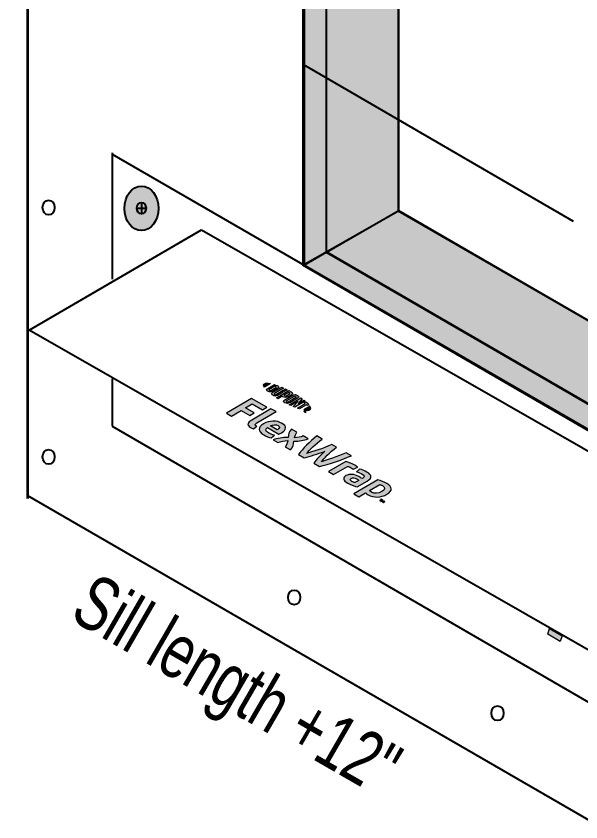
# Model space of a CAD drawing. Header units: inches. Extents: x -17.6 to 82.3, y -15.1 to 23.2.
# Drawn here: x -0.946 to 0.736, y -1.891 to 0.512 of the extents above; entities that cross this region are included whole.
import ezdxf

# ---------------------------------------------------------------- set-up
doc = ezdxf.new("R2010")
doc.units = ezdxf.units.IN
doc.header["$MEASUREMENT"] = 0
for name, color, linetype, lineweight in [('G-ANNO-TTLB', 7, 'Continuous', 0), ('TYVEK', 7, 'Continuous', 0), ('X-REF - TRACED', 7, 'Continuous', 0)]:
    doc.layers.add(name, color=color, linetype=linetype, lineweight=lineweight)

# ---------------------------------------------------------------- blocks, each defined once
blk = doc.blocks.new('Block_44')
at = {"layer": 'TYVEK', "true_color": 0x000000, "transparency": 33554687}
h = blk.add_hatch(color=18, dxfattribs=at)
h.dxf.hatch_style = 2
edge = h.paths.add_edge_path()
edge.add_spline(control_points=[(-0.32, -0.6719), (-0.32, -0.6719), (-0.2451, -0.6284), (-0.2451, -0.6284), (-0.2451, -0.6284), (-0.199, -0.6548), (-0.199, -0.6548), (-0.199, -0.6548), (-0.2121, -0.6624), (-0.2121, -0.6624), (-0.2121, -0.6624), (-0.2427, -0.6448), (-0.2427, -0.6448), (-0.2427, -0.6448), (-0.263, -0.6567), (-0.263, -0.6567), (-0.263, -0.6567), (-0.2373, -0.6714), (-0.2373, -0.6714), (-0.2373, -0.6714), (-0.2504, -0.679), (-0.2504, -0.679), (-0.2504, -0.679), (-0.2761, -0.6642), (-0.2761, -0.6642), (-0.2761, -0.6642), (-0.3046, -0.6808), (-0.3046, -0.6808), (-0.3046, -0.6808), (-0.32, -0.6719), (-0.32, -0.6719)], knot_values=[0, 0, 0, 0, 1, 1, 1, 2, 2, 2, 3, 3, 3, 4, 4, 4, 5, 5, 5, 6, 6, 6, 7, 7, 7, 8, 8, 8, 9, 9, 9, 10, 10, 10, 10], degree=3, periodic=0)
h = blk.add_hatch(color=18, dxfattribs=at)
h.dxf.hatch_style = 2
edge = h.paths.add_edge_path()
edge.add_spline(control_points=[(-0.2291, -0.7012), (-0.2349, -0.7046), (-0.2365, -0.7072), (-0.2322, -0.7097), (-0.2311, -0.7103), (-0.2299, -0.7109), (-0.2287, -0.7113), (-0.2287, -0.7113), (-0.2393, -0.7187), (-0.2393, -0.7187), (-0.2418, -0.7178), (-0.2456, -0.7161), (-0.2478, -0.7149), (-0.2602, -0.7078), (-0.2571, -0.7002), (-0.2443, -0.6928), (-0.2443, -0.6928), (-0.1871, -0.6596), (-0.1871, -0.6596), (-0.1871, -0.6596), (-0.1713, -0.6676), (-0.1713, -0.6676), (-0.1713, -0.6676), (-0.2291, -0.7012), (-0.2291, -0.7012)], knot_values=[0, 0, 0, 0, 1, 1, 1, 2, 2, 2, 3, 3, 3, 4, 4, 4, 5, 5, 5, 6, 6, 6, 7, 7, 7, 8, 8, 8, 8], degree=3, periodic=0)
h = blk.add_hatch(color=18, dxfattribs=at)
h.dxf.hatch_style = 2
edge = h.paths.add_edge_path()
edge.add_spline(control_points=[(-0.1888, -0.7097), (-0.1888, -0.7097), (-0.1682, -0.7215), (-0.1682, -0.7215), (-0.1682, -0.7215), (-0.1669, -0.7207), (-0.1669, -0.7207), (-0.161, -0.7172), (-0.1598, -0.7128), (-0.1657, -0.7094), (-0.172, -0.7058), (-0.1805, -0.706), (-0.1888, -0.7097)], knot_values=[0, 0, 0, 0, 1, 1, 1, 2, 2, 2, 3, 3, 3, 4, 4, 4, 4], degree=3, periodic=0)
edge = h.paths.add_edge_path()
edge.add_spline(control_points=[(-0.1862, -0.746), (-0.1931, -0.7445), (-0.2016, -0.7414), (-0.2088, -0.7373), (-0.2262, -0.7273), (-0.2271, -0.7141), (-0.2093, -0.7038), (-0.1923, -0.6939), (-0.1698, -0.6935), (-0.154, -0.7026), (-0.1398, -0.7107), (-0.1405, -0.7218), (-0.1548, -0.7301), (-0.158, -0.732), (-0.161, -0.7335), (-0.1634, -0.7346), (-0.1634, -0.7346), (-0.1975, -0.715), (-0.1975, -0.715), (-0.2047, -0.7208), (-0.2035, -0.726), (-0.1948, -0.7309), (-0.1895, -0.734), (-0.1833, -0.7362), (-0.1767, -0.7377), (-0.1767, -0.7377), (-0.1862, -0.746), (-0.1862, -0.746)], knot_values=[0, 0, 0, 0, 1, 1, 1, 2, 2, 2, 3, 3, 3, 4, 4, 4, 5, 5, 5, 6, 6, 6, 7, 7, 7, 8, 8, 8, 9, 9, 9, 9], degree=3, periodic=0)
h = blk.add_hatch(color=18, dxfattribs=at)
h.dxf.hatch_style = 2
edge = h.paths.add_edge_path()
edge.add_spline(control_points=[(-0.1358, -0.7445), (-0.1351, -0.7358), (-0.1335, -0.7282), (-0.1261, -0.7201), (-0.1261, -0.7201), (-0.11, -0.7293), (-0.11, -0.7293), (-0.1134, -0.7329), (-0.1159, -0.7399), (-0.1173, -0.7461), (-0.1074, -0.745), (-0.0976, -0.7433), (-0.0909, -0.7403), (-0.0909, -0.7403), (-0.0758, -0.749), (-0.0758, -0.749), (-0.0897, -0.7538), (-0.1023, -0.7556), (-0.1186, -0.7558), (-0.1195, -0.7653), (-0.1217, -0.7726), (-0.1286, -0.7818), (-0.1286, -0.7818), (-0.1447, -0.7725), (-0.1447, -0.7725), (-0.141, -0.7678), (-0.1384, -0.76), (-0.137, -0.754), (-0.147, -0.755), (-0.1573, -0.7565), (-0.1664, -0.7601), (-0.1664, -0.7601), (-0.1809, -0.7518), (-0.1809, -0.7518), (-0.1671, -0.7469), (-0.1534, -0.7448), (-0.1358, -0.7445)], knot_values=[0, 0, 0, 0, 1, 1, 1, 2, 2, 2, 3, 3, 3, 4, 4, 4, 5, 5, 5, 6, 6, 6, 7, 7, 7, 8, 8, 8, 9, 9, 9, 10, 10, 10, 11, 11, 11, 12, 12, 12, 12], degree=3, periodic=0)
h = blk.add_hatch(color=18, dxfattribs=at)
h.dxf.hatch_style = 2
edge = h.paths.add_edge_path()
edge.add_spline(control_points=[(0.0369, -0.7903), (0.0369, -0.7903), (0.0527, -0.7993), (0.0527, -0.7993), (0.0236, -0.8115), (-0.0129, -0.8245), (-0.0427, -0.8311), (-0.0427, -0.8311), (-0.0596, -0.8214), (-0.0596, -0.8214), (-0.0515, -0.8106), (-0.0406, -0.7987), (-0.027, -0.7862), (-0.0487, -0.7941), (-0.069, -0.8005), (-0.0878, -0.8052), (-0.0878, -0.8052), (-0.1048, -0.7955), (-0.1048, -0.7955), (-0.0929, -0.7786), (-0.0711, -0.7571), (-0.0501, -0.7403), (-0.0501, -0.7403), (-0.0345, -0.7493), (-0.0345, -0.7493), (-0.0537, -0.7643), (-0.073, -0.7825), (-0.0811, -0.7924), (-0.064, -0.7877), (-0.0321, -0.7776), (-0.0056, -0.7658), (-0.0056, -0.7658), (0.0082, -0.7738), (0.0082, -0.7738), (-0.0119, -0.7892), (-0.0295, -0.8075), (-0.0373, -0.8175), (-0.0205, -0.8127), (0.0111, -0.8015), (0.0369, -0.7903)], knot_values=[0, 0, 0, 0, 1, 1, 1, 2, 2, 2, 3, 3, 3, 4, 4, 4, 5, 5, 5, 6, 6, 6, 7, 7, 7, 8, 8, 8, 9, 9, 9, 10, 10, 10, 11, 11, 11, 12, 12, 12, 13, 13, 13, 13], degree=3, periodic=0)
h = blk.add_hatch(color=18, dxfattribs=at)
h.dxf.hatch_style = 2
edge = h.paths.add_edge_path()
edge.add_spline(control_points=[(0.063, -0.8271), (0.0669, -0.8294), (0.0701, -0.8317), (0.0718, -0.8333), (0.0718, -0.8333), (0.0575, -0.8391), (0.0575, -0.8391), (0.0563, -0.8376), (0.0542, -0.8362), (0.052, -0.8349), (0.048, -0.8326), (0.0445, -0.8315), (0.0412, -0.8308), (0.0412, -0.8308), (-0.0008, -0.8552), (-0.0008, -0.8552), (-0.0008, -0.8552), (-0.0157, -0.8466), (-0.0157, -0.8466), (-0.0157, -0.8466), (0.0356, -0.8168), (0.0356, -0.8168), (0.0443, -0.8185), (0.0552, -0.8227), (0.063, -0.8271)], knot_values=[0, 0, 0, 0, 1, 1, 1, 2, 2, 2, 3, 3, 3, 4, 4, 4, 5, 5, 5, 6, 6, 6, 7, 7, 7, 8, 8, 8, 8], degree=3, periodic=0)
h = blk.add_hatch(color=18, dxfattribs=at)
h.dxf.hatch_style = 2
edge = h.paths.add_edge_path()
edge.add_spline(control_points=[(0.0631, -0.8793), (0.0631, -0.8793), (0.0745, -0.8727), (0.0745, -0.8727), (0.0726, -0.871), (0.0703, -0.8693), (0.0677, -0.8678), (0.0627, -0.8649), (0.0569, -0.8638), (0.0519, -0.8668), (0.0474, -0.8694), (0.0483, -0.8726), (0.054, -0.8759), (0.0572, -0.8777), (0.0606, -0.8789), (0.0631, -0.8793)], knot_values=[0, 0, 0, 0, 1, 1, 1, 2, 2, 2, 3, 3, 3, 4, 4, 4, 5, 5, 5, 5], degree=3, periodic=0)
edge = h.paths.add_edge_path()
edge.add_spline(control_points=[(0.0419, -0.8812), (0.0271, -0.8727), (0.0268, -0.8642), (0.0364, -0.8586), (0.0471, -0.8525), (0.062, -0.8539), (0.0751, -0.8613), (0.0781, -0.863), (0.0816, -0.8655), (0.0838, -0.8673), (0.0838, -0.8673), (0.0864, -0.8658), (0.0864, -0.8658), (0.0929, -0.862), (0.0923, -0.858), (0.085, -0.8539), (0.0803, -0.8511), (0.0744, -0.8487), (0.0682, -0.8472), (0.0682, -0.8472), (0.0771, -0.8389), (0.0771, -0.8389), (0.0836, -0.8405), (0.0924, -0.844), (0.099, -0.8478), (0.1148, -0.8569), (0.1144, -0.8663), (0.0999, -0.8747), (0.0999, -0.8747), (0.0701, -0.8919), (0.0701, -0.8919), (0.0635, -0.8907), (0.0527, -0.8874), (0.0419, -0.8812)], knot_values=[0, 0, 0, 0, 1, 1, 1, 2, 2, 2, 3, 3, 3, 4, 4, 4, 5, 5, 5, 6, 6, 6, 7, 7, 7, 8, 8, 8, 9, 9, 9, 10, 10, 10, 11, 11, 11, 11], degree=3, periodic=0)
h = blk.add_hatch(color=18, dxfattribs=at)
h.dxf.hatch_style = 2
edge = h.paths.add_edge_path()
edge.add_spline(control_points=[(0.1123, -0.9075), (0.1218, -0.913), (0.132, -0.9121), (0.143, -0.9057), (0.1527, -0.9001), (0.155, -0.8941), (0.1452, -0.8884), (0.1425, -0.8869), (0.14, -0.8861), (0.1369, -0.8852), (0.1369, -0.8852), (0.1069, -0.9027), (0.1069, -0.9027), (0.1081, -0.9043), (0.1092, -0.9057), (0.1123, -0.9075)], knot_values=[0, 0, 0, 0, 1, 1, 1, 2, 2, 2, 3, 3, 3, 4, 4, 4, 5, 5, 5, 5], degree=3, periodic=0)
edge = h.paths.add_edge_path()
edge.add_spline(control_points=[(0.1025, -0.9157), (0.0987, -0.9135), (0.0965, -0.9118), (0.0948, -0.9097), (0.0948, -0.9097), (0.0744, -0.9215), (0.0744, -0.9215), (0.0744, -0.9215), (0.0596, -0.913), (0.0596, -0.913), (0.0596, -0.913), (0.1311, -0.8715), (0.1311, -0.8715), (0.14, -0.8734), (0.1505, -0.8774), (0.1581, -0.8818), (0.1758, -0.8919), (0.1757, -0.9042), (0.1586, -0.9142), (0.141, -0.9244), (0.1193, -0.9254), (0.1025, -0.9157)], knot_values=[0, 0, 0, 0, 1, 1, 1, 2, 2, 2, 3, 3, 3, 4, 4, 4, 5, 5, 5, 6, 6, 6, 7, 7, 7, 7], degree=3, periodic=0)
h = blk.add_hatch(color=18, dxfattribs=at)
h.dxf.hatch_style = 2
edge = h.paths.add_edge_path()
edge.add_spline(control_points=[(0.1476, -0.9328), (0.1468, -0.9339), (0.1464, -0.9348), (0.1461, -0.9357), (0.1477, -0.9355), (0.1491, -0.9352), (0.1509, -0.9348), (0.1509, -0.9348), (0.1525, -0.9357), (0.1525, -0.9357), (0.1525, -0.9357), (0.1469, -0.9389), (0.1469, -0.9389), (0.1469, -0.9389), (0.1456, -0.9381), (0.1456, -0.9381), (0.1456, -0.9381), (0.1481, -0.9366), (0.1481, -0.9366), (0.1481, -0.9366), (0.1491, -0.9362), (0.1491, -0.9362), (0.1478, -0.9364), (0.1464, -0.9366), (0.1452, -0.9367), (0.1452, -0.9367), (0.1442, -0.9361), (0.1442, -0.9361), (0.1445, -0.9355), (0.1448, -0.9346), (0.1452, -0.9339), (0.1452, -0.9339), (0.1444, -0.9345), (0.1444, -0.9345), (0.1444, -0.9345), (0.1418, -0.9359), (0.1418, -0.9359), (0.1418, -0.9359), (0.1405, -0.9352), (0.1405, -0.9352), (0.1405, -0.9352), (0.146, -0.932), (0.146, -0.932), (0.146, -0.932), (0.1476, -0.9328), (0.1476, -0.9328)], knot_values=[0, 0, 0, 0, 1, 1, 1, 2, 2, 2, 3, 3, 3, 4, 4, 4, 5, 5, 5, 6, 6, 6, 7, 7, 7, 8, 8, 8, 9, 9, 9, 10, 10, 10, 11, 11, 11, 12, 12, 12, 13, 13, 13, 14, 14, 14, 15, 15, 15, 15], degree=3, periodic=0)
edge = h.paths.add_edge_path()
edge.add_spline(control_points=[(0.1412, -0.9306), (0.1412, -0.9306), (0.1397, -0.9297), (0.1397, -0.9297), (0.1397, -0.9297), (0.1409, -0.929), (0.1409, -0.929), (0.1409, -0.929), (0.1454, -0.9316), (0.1454, -0.9316), (0.1454, -0.9316), (0.1442, -0.9323), (0.1442, -0.9323), (0.1442, -0.9323), (0.1427, -0.9314), (0.1427, -0.9314), (0.1427, -0.9314), (0.1383, -0.9339), (0.1383, -0.9339), (0.1383, -0.9339), (0.1368, -0.9331), (0.1368, -0.9331), (0.1368, -0.9331), (0.1412, -0.9306), (0.1412, -0.9306)], knot_values=[0, 0, 0, 0, 1, 1, 1, 2, 2, 2, 3, 3, 3, 4, 4, 4, 5, 5, 5, 6, 6, 6, 7, 7, 7, 8, 8, 8, 8], degree=3, periodic=0)
at = {"layer": 'TYVEK'}
for points, knots in [([(-0.32, -0.6719), (-0.32, -0.6719), (-0.2451, -0.6284), (-0.2451, -0.6284), (-0.2451, -0.6284), (-0.199, -0.6548), (-0.199, -0.6548), (-0.199, -0.6548), (-0.2121, -0.6624), (-0.2121, -0.6624), (-0.2121, -0.6624), (-0.2427, -0.6448), (-0.2427, -0.6448), (-0.2427, -0.6448), (-0.263, -0.6567), (-0.263, -0.6567), (-0.263, -0.6567), (-0.2373, -0.6714), (-0.2373, -0.6714), (-0.2373, -0.6714), (-0.2504, -0.679), (-0.2504, -0.679), (-0.2504, -0.679), (-0.2761, -0.6642), (-0.2761, -0.6642), (-0.2761, -0.6642), (-0.3046, -0.6808), (-0.3046, -0.6808), (-0.3046, -0.6808), (-0.32, -0.6719), (-0.32, -0.6719)], [0, 0, 0, 0, 1, 1, 1, 2, 2, 2, 3, 3, 3, 4, 4, 4, 5, 5, 5, 6, 6, 6, 7, 7, 7, 8, 8, 8, 9, 9, 9, 10, 10, 10, 10]), ([(-0.2291, -0.7012), (-0.2349, -0.7046), (-0.2365, -0.7072), (-0.2322, -0.7097), (-0.2311, -0.7103), (-0.2299, -0.7109), (-0.2287, -0.7113), (-0.2287, -0.7113), (-0.2393, -0.7187), (-0.2393, -0.7187), (-0.2418, -0.7178), (-0.2456, -0.7161), (-0.2478, -0.7149), (-0.2602, -0.7078), (-0.2571, -0.7002), (-0.2443, -0.6928), (-0.2443, -0.6928), (-0.1871, -0.6596), (-0.1871, -0.6596), (-0.1871, -0.6596), (-0.1713, -0.6676), (-0.1713, -0.6676), (-0.1713, -0.6676), (-0.2291, -0.7012), (-0.2291, -0.7012)], [0, 0, 0, 0, 1, 1, 1, 2, 2, 2, 3, 3, 3, 4, 4, 4, 5, 5, 5, 6, 6, 6, 7, 7, 7, 8, 8, 8, 8]), ([(-0.1862, -0.746), (-0.1931, -0.7445), (-0.2016, -0.7414), (-0.2088, -0.7373), (-0.2262, -0.7273), (-0.2271, -0.7141), (-0.2093, -0.7038), (-0.1923, -0.6939), (-0.1698, -0.6935), (-0.154, -0.7026), (-0.1398, -0.7107), (-0.1405, -0.7218), (-0.1548, -0.7301), (-0.158, -0.732), (-0.161, -0.7335), (-0.1634, -0.7346), (-0.1634, -0.7346), (-0.1975, -0.715), (-0.1975, -0.715), (-0.2047, -0.7208), (-0.2035, -0.726), (-0.1948, -0.7309), (-0.1895, -0.734), (-0.1833, -0.7362), (-0.1767, -0.7377), (-0.1767, -0.7377), (-0.1862, -0.746), (-0.1862, -0.746)], [0, 0, 0, 0, 1, 1, 1, 2, 2, 2, 3, 3, 3, 4, 4, 4, 5, 5, 5, 6, 6, 6, 7, 7, 7, 8, 8, 8, 9, 9, 9, 9]), ([(-0.1888, -0.7097), (-0.1888, -0.7097), (-0.1682, -0.7215), (-0.1682, -0.7215), (-0.1682, -0.7215), (-0.1669, -0.7207), (-0.1669, -0.7207), (-0.161, -0.7172), (-0.1598, -0.7128), (-0.1657, -0.7094), (-0.172, -0.7058), (-0.1805, -0.706), (-0.1888, -0.7097)], [0, 0, 0, 0, 1, 1, 1, 2, 2, 2, 3, 3, 3, 4, 4, 4, 4]), ([(-0.1358, -0.7445), (-0.1351, -0.7358), (-0.1335, -0.7282), (-0.1261, -0.7201), (-0.1261, -0.7201), (-0.11, -0.7293), (-0.11, -0.7293), (-0.1134, -0.7329), (-0.1159, -0.7399), (-0.1173, -0.7461), (-0.1074, -0.745), (-0.0976, -0.7433), (-0.0909, -0.7403), (-0.0909, -0.7403), (-0.0758, -0.749), (-0.0758, -0.749), (-0.0897, -0.7538), (-0.1023, -0.7556), (-0.1186, -0.7558), (-0.1195, -0.7653), (-0.1217, -0.7726), (-0.1286, -0.7818), (-0.1286, -0.7818), (-0.1447, -0.7725), (-0.1447, -0.7725), (-0.141, -0.7678), (-0.1384, -0.76), (-0.137, -0.754), (-0.147, -0.755), (-0.1573, -0.7565), (-0.1664, -0.7601), (-0.1664, -0.7601), (-0.1809, -0.7518), (-0.1809, -0.7518), (-0.1671, -0.7469), (-0.1534, -0.7448), (-0.1358, -0.7445)], [0, 0, 0, 0, 1, 1, 1, 2, 2, 2, 3, 3, 3, 4, 4, 4, 5, 5, 5, 6, 6, 6, 7, 7, 7, 8, 8, 8, 9, 9, 9, 10, 10, 10, 11, 11, 11, 12, 12, 12, 12]), ([(0.0369, -0.7903), (0.0369, -0.7903), (0.0527, -0.7993), (0.0527, -0.7993), (0.0236, -0.8115), (-0.0129, -0.8245), (-0.0427, -0.8311), (-0.0427, -0.8311), (-0.0596, -0.8214), (-0.0596, -0.8214), (-0.0515, -0.8106), (-0.0406, -0.7987), (-0.027, -0.7862), (-0.0487, -0.7941), (-0.069, -0.8005), (-0.0878, -0.8052), (-0.0878, -0.8052), (-0.1048, -0.7955), (-0.1048, -0.7955), (-0.0929, -0.7786), (-0.0711, -0.7571), (-0.0501, -0.7403), (-0.0501, -0.7403), (-0.0345, -0.7493), (-0.0345, -0.7493), (-0.0537, -0.7643), (-0.073, -0.7825), (-0.0811, -0.7924), (-0.064, -0.7877), (-0.0321, -0.7776), (-0.0056, -0.7658), (-0.0056, -0.7658), (0.0082, -0.7738), (0.0082, -0.7738), (-0.0119, -0.7892), (-0.0295, -0.8075), (-0.0373, -0.8175), (-0.0205, -0.8127), (0.0111, -0.8015), (0.0369, -0.7903)], [0, 0, 0, 0, 1, 1, 1, 2, 2, 2, 3, 3, 3, 4, 4, 4, 5, 5, 5, 6, 6, 6, 7, 7, 7, 8, 8, 8, 9, 9, 9, 10, 10, 10, 11, 11, 11, 12, 12, 12, 13, 13, 13, 13]), ([(0.063, -0.8271), (0.0669, -0.8294), (0.0701, -0.8317), (0.0718, -0.8333), (0.0718, -0.8333), (0.0575, -0.8391), (0.0575, -0.8391), (0.0563, -0.8376), (0.0542, -0.8362), (0.052, -0.8349), (0.048, -0.8326), (0.0445, -0.8315), (0.0412, -0.8308), (0.0412, -0.8308), (-0.0008, -0.8552), (-0.0008, -0.8552), (-0.0008, -0.8552), (-0.0157, -0.8466), (-0.0157, -0.8466), (-0.0157, -0.8466), (0.0356, -0.8168), (0.0356, -0.8168), (0.0443, -0.8185), (0.0552, -0.8227), (0.063, -0.8271)], [0, 0, 0, 0, 1, 1, 1, 2, 2, 2, 3, 3, 3, 4, 4, 4, 5, 5, 5, 6, 6, 6, 7, 7, 7, 8, 8, 8, 8]), ([(0.0419, -0.8812), (0.0271, -0.8727), (0.0268, -0.8642), (0.0364, -0.8586), (0.0471, -0.8525), (0.062, -0.8539), (0.0751, -0.8613), (0.0781, -0.863), (0.0816, -0.8655), (0.0838, -0.8673), (0.0838, -0.8673), (0.0864, -0.8658), (0.0864, -0.8658), (0.0929, -0.862), (0.0923, -0.858), (0.085, -0.8539), (0.0803, -0.8511), (0.0744, -0.8487), (0.0682, -0.8472), (0.0682, -0.8472), (0.0771, -0.8389), (0.0771, -0.8389), (0.0836, -0.8405), (0.0924, -0.844), (0.099, -0.8478), (0.1148, -0.8569), (0.1144, -0.8663), (0.0999, -0.8747), (0.0999, -0.8747), (0.0701, -0.8919), (0.0701, -0.8919), (0.0635, -0.8907), (0.0527, -0.8874), (0.0419, -0.8812)], [0, 0, 0, 0, 1, 1, 1, 2, 2, 2, 3, 3, 3, 4, 4, 4, 5, 5, 5, 6, 6, 6, 7, 7, 7, 8, 8, 8, 9, 9, 9, 10, 10, 10, 11, 11, 11, 11]), ([(0.0631, -0.8793), (0.0631, -0.8793), (0.0745, -0.8727), (0.0745, -0.8727), (0.0726, -0.871), (0.0703, -0.8693), (0.0677, -0.8678), (0.0627, -0.8649), (0.0569, -0.8638), (0.0519, -0.8668), (0.0474, -0.8694), (0.0483, -0.8726), (0.054, -0.8759), (0.0572, -0.8777), (0.0606, -0.8789), (0.0631, -0.8793)], [0, 0, 0, 0, 1, 1, 1, 2, 2, 2, 3, 3, 3, 4, 4, 4, 5, 5, 5, 5]), ([(0.1025, -0.9157), (0.0987, -0.9135), (0.0965, -0.9118), (0.0948, -0.9097), (0.0948, -0.9097), (0.0744, -0.9215), (0.0744, -0.9215), (0.0744, -0.9215), (0.0596, -0.913), (0.0596, -0.913), (0.0596, -0.913), (0.1311, -0.8715), (0.1311, -0.8715), (0.14, -0.8734), (0.1505, -0.8774), (0.1581, -0.8818), (0.1758, -0.8919), (0.1757, -0.9042), (0.1586, -0.9142), (0.141, -0.9244), (0.1193, -0.9254), (0.1025, -0.9157)], [0, 0, 0, 0, 1, 1, 1, 2, 2, 2, 3, 3, 3, 4, 4, 4, 5, 5, 5, 6, 6, 6, 7, 7, 7, 7]), ([(0.1123, -0.9075), (0.1218, -0.913), (0.132, -0.9121), (0.143, -0.9057), (0.1527, -0.9001), (0.155, -0.8941), (0.1452, -0.8884), (0.1425, -0.8869), (0.14, -0.8861), (0.1369, -0.8852), (0.1369, -0.8852), (0.1069, -0.9027), (0.1069, -0.9027), (0.1081, -0.9043), (0.1092, -0.9057), (0.1123, -0.9075)], [0, 0, 0, 0, 1, 1, 1, 2, 2, 2, 3, 3, 3, 4, 4, 4, 5, 5, 5, 5]), ([(0.1412, -0.9306), (0.1412, -0.9306), (0.1397, -0.9297), (0.1397, -0.9297), (0.1397, -0.9297), (0.1409, -0.929), (0.1409, -0.929), (0.1409, -0.929), (0.1454, -0.9316), (0.1454, -0.9316), (0.1454, -0.9316), (0.1442, -0.9323), (0.1442, -0.9323), (0.1442, -0.9323), (0.1427, -0.9314), (0.1427, -0.9314), (0.1427, -0.9314), (0.1383, -0.9339), (0.1383, -0.9339), (0.1383, -0.9339), (0.1368, -0.9331), (0.1368, -0.9331), (0.1368, -0.9331), (0.1412, -0.9306), (0.1412, -0.9306)], [0, 0, 0, 0, 1, 1, 1, 2, 2, 2, 3, 3, 3, 4, 4, 4, 5, 5, 5, 6, 6, 6, 7, 7, 7, 8, 8, 8, 8]), ([(0.1476, -0.9328), (0.1468, -0.9339), (0.1464, -0.9348), (0.1461, -0.9357), (0.1477, -0.9355), (0.1491, -0.9352), (0.1509, -0.9348), (0.1509, -0.9348), (0.1525, -0.9357), (0.1525, -0.9357), (0.1525, -0.9357), (0.1469, -0.9389), (0.1469, -0.9389), (0.1469, -0.9389), (0.1456, -0.9381), (0.1456, -0.9381), (0.1456, -0.9381), (0.1481, -0.9366), (0.1481, -0.9366), (0.1481, -0.9366), (0.1491, -0.9362), (0.1491, -0.9362), (0.1478, -0.9364), (0.1464, -0.9366), (0.1452, -0.9367), (0.1452, -0.9367), (0.1442, -0.9361), (0.1442, -0.9361), (0.1445, -0.9355), (0.1448, -0.9346), (0.1452, -0.9339), (0.1452, -0.9339), (0.1444, -0.9345), (0.1444, -0.9345), (0.1444, -0.9345), (0.1418, -0.9359), (0.1418, -0.9359), (0.1418, -0.9359), (0.1405, -0.9352), (0.1405, -0.9352), (0.1405, -0.9352), (0.146, -0.932), (0.146, -0.932), (0.146, -0.932), (0.1476, -0.9328), (0.1476, -0.9328)], [0, 0, 0, 0, 1, 1, 1, 2, 2, 2, 3, 3, 3, 4, 4, 4, 5, 5, 5, 6, 6, 6, 7, 7, 7, 8, 8, 8, 9, 9, 9, 10, 10, 10, 11, 11, 11, 12, 12, 12, 13, 13, 13, 14, 14, 14, 15, 15, 15, 15])]:
    blk.add_open_spline(points, degree=3, knots=knots, dxfattribs=at)
blk = doc.blocks.new('Block_45')
at = {"layer": 'TYVEK', "true_color": 0x000000, "transparency": 33554687}
h = blk.add_hatch(color=18, dxfattribs=at)
h.dxf.hatch_style = 2
edge = h.paths.add_edge_path()
edge.add_spline(control_points=[(-0.2066, -0.5843), (-0.21, -0.5863), (-0.2099, -0.5901), (-0.2068, -0.5951), (-0.2068, -0.5951), (-0.188, -0.5842), (-0.188, -0.5842), (-0.1966, -0.5824), (-0.2032, -0.5823), (-0.2066, -0.5843)], knot_values=[0, 0, 0, 0, 1, 1, 1, 2, 2, 2, 3, 3, 3, 3], degree=3, periodic=0)
h = blk.add_hatch(color=18, dxfattribs=at)
h.dxf.hatch_style = 2
edge = h.paths.add_edge_path()
edge.add_spline(control_points=[(-0.1873, -0.6043), (-0.1888, -0.6051), (-0.1901, -0.6049), (-0.1912, -0.6043), (-0.192, -0.6038), (-0.193, -0.6029), (-0.1937, -0.6022), (-0.1937, -0.6022), (-0.1757, -0.5917), (-0.1757, -0.5917), (-0.1744, -0.5921), (-0.1729, -0.5927), (-0.1721, -0.5932), (-0.171, -0.5938), (-0.1706, -0.5945), (-0.1721, -0.5954), (-0.1721, -0.5954), (-0.1873, -0.6043), (-0.1873, -0.6043)], knot_values=[0, 0, 0, 0, 1, 1, 1, 2, 2, 2, 3, 3, 3, 4, 4, 4, 5, 5, 5, 6, 6, 6, 6], degree=3, periodic=0)
edge = h.paths.add_edge_path()
edge.add_spline(control_points=[(-0.1667, -0.5908), (-0.1683, -0.5899), (-0.1712, -0.5888), (-0.1768, -0.5871), (-0.1768, -0.5871), (-0.2017, -0.6016), (-0.2017, -0.6016), (-0.1991, -0.6044), (-0.1968, -0.6064), (-0.1952, -0.6074), (-0.1914, -0.6096), (-0.187, -0.6095), (-0.1833, -0.6073), (-0.1833, -0.6073), (-0.1667, -0.5977), (-0.1667, -0.5977), (-0.163, -0.5956), (-0.1629, -0.593), (-0.1667, -0.5908)], knot_values=[0, 0, 0, 0, 1, 1, 1, 2, 2, 2, 3, 3, 3, 4, 4, 4, 5, 5, 5, 6, 6, 6, 6], degree=3, periodic=0)
h = blk.add_hatch(color=18, dxfattribs=at)
h.dxf.hatch_style = 2
edge = h.paths.add_edge_path()
edge.add_spline(control_points=[(-0.1724, -0.6162), (-0.1738, -0.6171), (-0.1752, -0.6173), (-0.1768, -0.6161), (-0.1784, -0.615), (-0.1781, -0.6143), (-0.1764, -0.6133), (-0.1764, -0.6133), (-0.1493, -0.5975), (-0.1493, -0.5975), (-0.1506, -0.5969), (-0.1536, -0.5956), (-0.1549, -0.5951), (-0.1549, -0.5951), (-0.1823, -0.611), (-0.1823, -0.611), (-0.1867, -0.6135), (-0.1863, -0.6158), (-0.1818, -0.619), (-0.1777, -0.622), (-0.1725, -0.6223), (-0.1676, -0.6194), (-0.1676, -0.6194), (-0.1386, -0.6026), (-0.1386, -0.6026), (-0.1396, -0.6021), (-0.1431, -0.6004), (-0.1442, -0.5999), (-0.1442, -0.5999), (-0.1724, -0.6162), (-0.1724, -0.6162)], knot_values=[0, 0, 0, 0, 1, 1, 1, 2, 2, 2, 3, 3, 3, 4, 4, 4, 5, 5, 5, 6, 6, 6, 7, 7, 7, 8, 8, 8, 9, 9, 9, 10, 10, 10, 10], degree=3, periodic=0)
h = blk.add_hatch(color=18, dxfattribs=at)
h.dxf.hatch_style = 2
edge = h.paths.add_edge_path()
edge.add_spline(control_points=[(-0.1416, -0.6201), (-0.1431, -0.621), (-0.1445, -0.6212), (-0.1466, -0.62), (-0.1466, -0.62), (-0.1484, -0.6189), (-0.1484, -0.6189), (-0.1484, -0.6189), (-0.134, -0.6106), (-0.134, -0.6106), (-0.1332, -0.611), (-0.1327, -0.6113), (-0.1322, -0.6115), (-0.13, -0.6128), (-0.1303, -0.6136), (-0.1319, -0.6145), (-0.1319, -0.6145), (-0.1416, -0.6201), (-0.1416, -0.6201)], knot_values=[0, 0, 0, 0, 1, 1, 1, 2, 2, 2, 3, 3, 3, 4, 4, 4, 5, 5, 5, 6, 6, 6, 6], degree=3, periodic=0)
edge = h.paths.add_edge_path()
edge.add_spline(control_points=[(-0.1268, -0.6087), (-0.1277, -0.6082), (-0.1311, -0.6064), (-0.1343, -0.6048), (-0.1343, -0.6048), (-0.1709, -0.626), (-0.1709, -0.626), (-0.1699, -0.6266), (-0.1673, -0.6282), (-0.1659, -0.6291), (-0.1659, -0.6291), (-0.1535, -0.6219), (-0.1535, -0.6219), (-0.1535, -0.6219), (-0.1515, -0.6231), (-0.1515, -0.6231), (-0.146, -0.6262), (-0.1414, -0.6261), (-0.1367, -0.6234), (-0.1367, -0.6234), (-0.126, -0.6171), (-0.126, -0.6171), (-0.1214, -0.6145), (-0.1217, -0.6117), (-0.1268, -0.6087)], knot_values=[0, 0, 0, 0, 1, 1, 1, 2, 2, 2, 3, 3, 3, 4, 4, 4, 5, 5, 5, 6, 6, 6, 7, 7, 7, 8, 8, 8, 8], degree=3, periodic=0)
h = blk.add_hatch(color=18, dxfattribs=at)
h.dxf.hatch_style = 2
edge = h.paths.add_edge_path()
edge.add_spline(control_points=[(-0.1358, -0.6382), (-0.1373, -0.639), (-0.1385, -0.6392), (-0.1404, -0.6381), (-0.1423, -0.6371), (-0.1421, -0.6363), (-0.1406, -0.6355), (-0.1406, -0.6355), (-0.1178, -0.6222), (-0.1178, -0.6222), (-0.1163, -0.6214), (-0.1149, -0.6212), (-0.1131, -0.6223), (-0.1113, -0.6234), (-0.1116, -0.6241), (-0.1131, -0.6249), (-0.1131, -0.6249), (-0.1358, -0.6382), (-0.1358, -0.6382)], knot_values=[0, 0, 0, 0, 1, 1, 1, 2, 2, 2, 3, 3, 3, 4, 4, 4, 5, 5, 5, 6, 6, 6, 6], degree=3, periodic=0)
edge = h.paths.add_edge_path()
edge.add_spline(control_points=[(-0.108, -0.6193), (-0.1126, -0.6164), (-0.1175, -0.616), (-0.1223, -0.6188), (-0.1223, -0.6188), (-0.1462, -0.6327), (-0.1462, -0.6327), (-0.1513, -0.6356), (-0.1508, -0.6383), (-0.1455, -0.6411), (-0.1404, -0.6438), (-0.1359, -0.6442), (-0.1305, -0.6411), (-0.1305, -0.6411), (-0.1077, -0.6279), (-0.1077, -0.6279), (-0.1025, -0.6249), (-0.103, -0.6225), (-0.108, -0.6193)], knot_values=[0, 0, 0, 0, 1, 1, 1, 2, 2, 2, 3, 3, 3, 4, 4, 4, 5, 5, 5, 6, 6, 6, 6], degree=3, periodic=0)
h = blk.add_hatch(color=18, dxfattribs=at)
h.dxf.hatch_style = 2
edge = h.paths.add_edge_path()
edge.add_spline(control_points=[(-0.1064, -0.6437), (-0.1064, -0.6437), (-0.0936, -0.6296), (-0.0936, -0.6296), (-0.095, -0.6286), (-0.0966, -0.6274), (-0.098, -0.6265), (-0.098, -0.6265), (-0.133, -0.6469), (-0.133, -0.6469), (-0.1319, -0.6474), (-0.129, -0.6487), (-0.1275, -0.6494), (-0.1275, -0.6494), (-0.1072, -0.6372), (-0.1072, -0.6372), (-0.1072, -0.6372), (-0.121, -0.6522), (-0.121, -0.6522), (-0.1195, -0.6528), (-0.1173, -0.6537), (-0.1158, -0.6543), (-0.1158, -0.6543), (-0.085, -0.6364), (-0.085, -0.6364), (-0.0861, -0.6355), (-0.088, -0.6339), (-0.089, -0.6332), (-0.089, -0.6332), (-0.1064, -0.6437), (-0.1064, -0.6437)], knot_values=[0, 0, 0, 0, 1, 1, 1, 2, 2, 2, 3, 3, 3, 4, 4, 4, 5, 5, 5, 6, 6, 6, 7, 7, 7, 8, 8, 8, 9, 9, 9, 10, 10, 10, 10], degree=3, periodic=0)
h = blk.add_hatch(color=18, dxfattribs=at)
h.dxf.hatch_style = 2
edge = h.paths.add_edge_path()
edge.add_spline(control_points=[(-0.0878, -0.641), (-0.0868, -0.6419), (-0.0858, -0.6427), (-0.0848, -0.6436), (-0.0848, -0.6436), (-0.1081, -0.6571), (-0.1081, -0.6571), (-0.1067, -0.6576), (-0.1041, -0.6585), (-0.1023, -0.6591), (-0.1023, -0.6591), (-0.0813, -0.6469), (-0.0813, -0.6469), (-0.0803, -0.6479), (-0.0794, -0.6488), (-0.0785, -0.6496), (-0.0785, -0.6496), (-0.074, -0.647), (-0.074, -0.647), (-0.0764, -0.6442), (-0.0793, -0.6413), (-0.083, -0.6382), (-0.083, -0.6382), (-0.0878, -0.641), (-0.0878, -0.641)], knot_values=[0, 0, 0, 0, 1, 1, 1, 2, 2, 2, 3, 3, 3, 4, 4, 4, 5, 5, 5, 6, 6, 6, 7, 7, 7, 8, 8, 8, 8], degree=3, periodic=0)
h = blk.add_hatch(color=18, dxfattribs=at)
h.dxf.hatch_style = 2
edge = h.paths.add_edge_path()
edge.add_spline(control_points=[(-0.0708, -0.6623), (-0.0742, -0.6643), (-0.0809, -0.6642), (-0.0895, -0.6624), (-0.0895, -0.6624), (-0.0707, -0.6515), (-0.0707, -0.6515), (-0.0676, -0.6565), (-0.0674, -0.6603), (-0.0708, -0.6623)], knot_values=[0, 0, 0, 0, 1, 1, 1, 2, 2, 2, 3, 3, 3, 3], degree=3, periodic=0)
h = blk.add_hatch(color=18, dxfattribs=at)
h.dxf.hatch_style = 2
edge = h.paths.add_edge_path()
edge.add_spline(control_points=[(-0.0849, -0.6673), (-0.0849, -0.6673), (-0.0843, -0.6676), (-0.0843, -0.6676), (-0.0843, -0.6676), (-0.0848, -0.6688), (-0.0848, -0.6688), (-0.0848, -0.6688), (-0.0827, -0.6685), (-0.0827, -0.6685), (-0.0827, -0.6685), (-0.0821, -0.6689), (-0.0821, -0.6689), (-0.0821, -0.6689), (-0.0848, -0.6704), (-0.0848, -0.6704), (-0.0848, -0.6704), (-0.0853, -0.6701), (-0.0853, -0.6701), (-0.0853, -0.6701), (-0.0834, -0.669), (-0.0834, -0.669), (-0.0834, -0.669), (-0.0856, -0.6693), (-0.0856, -0.6693), (-0.0856, -0.6693), (-0.0856, -0.6693), (-0.0856, -0.6693), (-0.0856, -0.6693), (-0.0852, -0.668), (-0.0852, -0.668), (-0.0852, -0.668), (-0.0871, -0.6691), (-0.0871, -0.6691), (-0.0871, -0.6691), (-0.0876, -0.6689), (-0.0876, -0.6689), (-0.0876, -0.6689), (-0.0849, -0.6673), (-0.0849, -0.6673)], knot_values=[0, 0, 0, 0, 1, 1, 1, 2, 2, 2, 3, 3, 3, 4, 4, 4, 5, 5, 5, 6, 6, 6, 7, 7, 7, 8, 8, 8, 9, 9, 9, 10, 10, 10, 11, 11, 11, 12, 12, 12, 13, 13, 13, 13], degree=3, periodic=0)
edge = h.paths.add_edge_path()
edge.add_spline(control_points=[(-0.0873, -0.6664), (-0.0873, -0.6664), (-0.0882, -0.6659), (-0.0882, -0.6659), (-0.0882, -0.6659), (-0.0877, -0.6657), (-0.0877, -0.6657), (-0.0877, -0.6657), (-0.0855, -0.6669), (-0.0855, -0.6669), (-0.0855, -0.6669), (-0.0859, -0.6672), (-0.0859, -0.6672), (-0.0859, -0.6672), (-0.0868, -0.6667), (-0.0868, -0.6667), (-0.0868, -0.6667), (-0.089, -0.668), (-0.089, -0.668), (-0.089, -0.668), (-0.0895, -0.6677), (-0.0895, -0.6677), (-0.0895, -0.6677), (-0.0873, -0.6664), (-0.0873, -0.6664)], knot_values=[0, 0, 0, 0, 1, 1, 1, 2, 2, 2, 3, 3, 3, 4, 4, 4, 5, 5, 5, 6, 6, 6, 7, 7, 7, 8, 8, 8, 8], degree=3, periodic=0)
at = {"layer": 'TYVEK'}
for points, knots in [([(-0.2066, -0.5843), (-0.21, -0.5863), (-0.2099, -0.5901), (-0.2068, -0.5951), (-0.2068, -0.5951), (-0.188, -0.5842), (-0.188, -0.5842), (-0.1966, -0.5824), (-0.2032, -0.5823), (-0.2066, -0.5843)], [0, 0, 0, 0, 1, 1, 1, 2, 2, 2, 3, 3, 3, 3]), ([(-0.1667, -0.5908), (-0.1683, -0.5899), (-0.1712, -0.5888), (-0.1768, -0.5871), (-0.1768, -0.5871), (-0.2017, -0.6016), (-0.2017, -0.6016), (-0.1991, -0.6044), (-0.1968, -0.6064), (-0.1952, -0.6074), (-0.1914, -0.6096), (-0.187, -0.6095), (-0.1833, -0.6073), (-0.1833, -0.6073), (-0.1667, -0.5977), (-0.1667, -0.5977), (-0.163, -0.5956), (-0.1629, -0.593), (-0.1667, -0.5908)], [0, 0, 0, 0, 1, 1, 1, 2, 2, 2, 3, 3, 3, 4, 4, 4, 5, 5, 5, 6, 6, 6, 6]), ([(-0.1873, -0.6043), (-0.1888, -0.6051), (-0.1901, -0.6049), (-0.1912, -0.6043), (-0.192, -0.6038), (-0.193, -0.6029), (-0.1937, -0.6022), (-0.1937, -0.6022), (-0.1757, -0.5917), (-0.1757, -0.5917), (-0.1744, -0.5921), (-0.1729, -0.5927), (-0.1721, -0.5932), (-0.171, -0.5938), (-0.1706, -0.5945), (-0.1721, -0.5954), (-0.1721, -0.5954), (-0.1873, -0.6043), (-0.1873, -0.6043)], [0, 0, 0, 0, 1, 1, 1, 2, 2, 2, 3, 3, 3, 4, 4, 4, 5, 5, 5, 6, 6, 6, 6]), ([(-0.1724, -0.6162), (-0.1738, -0.6171), (-0.1752, -0.6173), (-0.1768, -0.6161), (-0.1784, -0.615), (-0.1781, -0.6143), (-0.1764, -0.6133), (-0.1764, -0.6133), (-0.1493, -0.5975), (-0.1493, -0.5975), (-0.1506, -0.5969), (-0.1536, -0.5956), (-0.1549, -0.5951), (-0.1549, -0.5951), (-0.1823, -0.611), (-0.1823, -0.611), (-0.1867, -0.6135), (-0.1863, -0.6158), (-0.1818, -0.619), (-0.1777, -0.622), (-0.1725, -0.6223), (-0.1676, -0.6194), (-0.1676, -0.6194), (-0.1386, -0.6026), (-0.1386, -0.6026), (-0.1396, -0.6021), (-0.1431, -0.6004), (-0.1442, -0.5999), (-0.1442, -0.5999), (-0.1724, -0.6162), (-0.1724, -0.6162)], [0, 0, 0, 0, 1, 1, 1, 2, 2, 2, 3, 3, 3, 4, 4, 4, 5, 5, 5, 6, 6, 6, 7, 7, 7, 8, 8, 8, 9, 9, 9, 10, 10, 10, 10]), ([(-0.1268, -0.6087), (-0.1277, -0.6082), (-0.1311, -0.6064), (-0.1343, -0.6048), (-0.1343, -0.6048), (-0.1709, -0.626), (-0.1709, -0.626), (-0.1699, -0.6266), (-0.1673, -0.6282), (-0.1659, -0.6291), (-0.1659, -0.6291), (-0.1535, -0.6219), (-0.1535, -0.6219), (-0.1535, -0.6219), (-0.1515, -0.6231), (-0.1515, -0.6231), (-0.146, -0.6262), (-0.1414, -0.6261), (-0.1367, -0.6234), (-0.1367, -0.6234), (-0.126, -0.6171), (-0.126, -0.6171), (-0.1214, -0.6145), (-0.1217, -0.6117), (-0.1268, -0.6087)], [0, 0, 0, 0, 1, 1, 1, 2, 2, 2, 3, 3, 3, 4, 4, 4, 5, 5, 5, 6, 6, 6, 7, 7, 7, 8, 8, 8, 8]), ([(-0.108, -0.6193), (-0.1126, -0.6164), (-0.1175, -0.616), (-0.1223, -0.6188), (-0.1223, -0.6188), (-0.1462, -0.6327), (-0.1462, -0.6327), (-0.1513, -0.6356), (-0.1508, -0.6383), (-0.1455, -0.6411), (-0.1404, -0.6438), (-0.1359, -0.6442), (-0.1305, -0.6411), (-0.1305, -0.6411), (-0.1077, -0.6279), (-0.1077, -0.6279), (-0.1025, -0.6249), (-0.103, -0.6225), (-0.108, -0.6193)], [0, 0, 0, 0, 1, 1, 1, 2, 2, 2, 3, 3, 3, 4, 4, 4, 5, 5, 5, 6, 6, 6, 6]), ([(-0.1416, -0.6201), (-0.1431, -0.621), (-0.1445, -0.6212), (-0.1466, -0.62), (-0.1466, -0.62), (-0.1484, -0.6189), (-0.1484, -0.6189), (-0.1484, -0.6189), (-0.134, -0.6106), (-0.134, -0.6106), (-0.1332, -0.611), (-0.1327, -0.6113), (-0.1322, -0.6115), (-0.13, -0.6128), (-0.1303, -0.6136), (-0.1319, -0.6145), (-0.1319, -0.6145), (-0.1416, -0.6201), (-0.1416, -0.6201)], [0, 0, 0, 0, 1, 1, 1, 2, 2, 2, 3, 3, 3, 4, 4, 4, 5, 5, 5, 6, 6, 6, 6]), ([(-0.1358, -0.6382), (-0.1373, -0.639), (-0.1385, -0.6392), (-0.1404, -0.6381), (-0.1423, -0.6371), (-0.1421, -0.6363), (-0.1406, -0.6355), (-0.1406, -0.6355), (-0.1178, -0.6222), (-0.1178, -0.6222), (-0.1163, -0.6214), (-0.1149, -0.6212), (-0.1131, -0.6223), (-0.1113, -0.6234), (-0.1116, -0.6241), (-0.1131, -0.6249), (-0.1131, -0.6249), (-0.1358, -0.6382), (-0.1358, -0.6382)], [0, 0, 0, 0, 1, 1, 1, 2, 2, 2, 3, 3, 3, 4, 4, 4, 5, 5, 5, 6, 6, 6, 6]), ([(-0.1064, -0.6437), (-0.1064, -0.6437), (-0.0936, -0.6296), (-0.0936, -0.6296), (-0.095, -0.6286), (-0.0966, -0.6274), (-0.098, -0.6265), (-0.098, -0.6265), (-0.133, -0.6469), (-0.133, -0.6469), (-0.1319, -0.6474), (-0.129, -0.6487), (-0.1275, -0.6494), (-0.1275, -0.6494), (-0.1072, -0.6372), (-0.1072, -0.6372), (-0.1072, -0.6372), (-0.121, -0.6522), (-0.121, -0.6522), (-0.1195, -0.6528), (-0.1173, -0.6537), (-0.1158, -0.6543), (-0.1158, -0.6543), (-0.085, -0.6364), (-0.085, -0.6364), (-0.0861, -0.6355), (-0.088, -0.6339), (-0.089, -0.6332), (-0.089, -0.6332), (-0.1064, -0.6437), (-0.1064, -0.6437)], [0, 0, 0, 0, 1, 1, 1, 2, 2, 2, 3, 3, 3, 4, 4, 4, 5, 5, 5, 6, 6, 6, 7, 7, 7, 8, 8, 8, 9, 9, 9, 10, 10, 10, 10]), ([(-0.0878, -0.641), (-0.0868, -0.6419), (-0.0858, -0.6427), (-0.0848, -0.6436), (-0.0848, -0.6436), (-0.1081, -0.6571), (-0.1081, -0.6571), (-0.1067, -0.6576), (-0.1041, -0.6585), (-0.1023, -0.6591), (-0.1023, -0.6591), (-0.0813, -0.6469), (-0.0813, -0.6469), (-0.0803, -0.6479), (-0.0794, -0.6488), (-0.0785, -0.6496), (-0.0785, -0.6496), (-0.074, -0.647), (-0.074, -0.647), (-0.0764, -0.6442), (-0.0793, -0.6413), (-0.083, -0.6382), (-0.083, -0.6382), (-0.0878, -0.641), (-0.0878, -0.641)], [0, 0, 0, 0, 1, 1, 1, 2, 2, 2, 3, 3, 3, 4, 4, 4, 5, 5, 5, 6, 6, 6, 7, 7, 7, 8, 8, 8, 8]), ([(-0.0708, -0.6623), (-0.0742, -0.6643), (-0.0809, -0.6642), (-0.0895, -0.6624), (-0.0895, -0.6624), (-0.0707, -0.6515), (-0.0707, -0.6515), (-0.0676, -0.6565), (-0.0674, -0.6603), (-0.0708, -0.6623)], [0, 0, 0, 0, 1, 1, 1, 2, 2, 2, 3, 3, 3, 3]), ([(-0.0873, -0.6664), (-0.0873, -0.6664), (-0.0882, -0.6659), (-0.0882, -0.6659), (-0.0882, -0.6659), (-0.0877, -0.6657), (-0.0877, -0.6657), (-0.0877, -0.6657), (-0.0855, -0.6669), (-0.0855, -0.6669), (-0.0855, -0.6669), (-0.0859, -0.6672), (-0.0859, -0.6672), (-0.0859, -0.6672), (-0.0868, -0.6667), (-0.0868, -0.6667), (-0.0868, -0.6667), (-0.089, -0.668), (-0.089, -0.668), (-0.089, -0.668), (-0.0895, -0.6677), (-0.0895, -0.6677), (-0.0895, -0.6677), (-0.0873, -0.6664), (-0.0873, -0.6664)], [0, 0, 0, 0, 1, 1, 1, 2, 2, 2, 3, 3, 3, 4, 4, 4, 5, 5, 5, 6, 6, 6, 7, 7, 7, 8, 8, 8, 8]), ([(-0.0849, -0.6673), (-0.0849, -0.6673), (-0.0843, -0.6676), (-0.0843, -0.6676), (-0.0843, -0.6676), (-0.0848, -0.6688), (-0.0848, -0.6688), (-0.0848, -0.6688), (-0.0827, -0.6685), (-0.0827, -0.6685), (-0.0827, -0.6685), (-0.0821, -0.6689), (-0.0821, -0.6689), (-0.0821, -0.6689), (-0.0848, -0.6704), (-0.0848, -0.6704), (-0.0848, -0.6704), (-0.0853, -0.6701), (-0.0853, -0.6701), (-0.0853, -0.6701), (-0.0834, -0.669), (-0.0834, -0.669), (-0.0834, -0.669), (-0.0856, -0.6693), (-0.0856, -0.6693), (-0.0856, -0.6693), (-0.0856, -0.6693), (-0.0856, -0.6693), (-0.0856, -0.6693), (-0.0852, -0.668), (-0.0852, -0.668), (-0.0852, -0.668), (-0.0871, -0.6691), (-0.0871, -0.6691), (-0.0871, -0.6691), (-0.0876, -0.6689), (-0.0876, -0.6689), (-0.0876, -0.6689), (-0.0849, -0.6673), (-0.0849, -0.6673)], [0, 0, 0, 0, 1, 1, 1, 2, 2, 2, 3, 3, 3, 4, 4, 4, 5, 5, 5, 6, 6, 6, 7, 7, 7, 8, 8, 8, 9, 9, 9, 10, 10, 10, 11, 11, 11, 12, 12, 12, 13, 13, 13, 13])]:
    blk.add_open_spline(points, degree=3, knots=knots, dxfattribs=at)
blk = doc.blocks.new('Block_43')
at = {"layer": 'TYVEK'}
for name in ['Block_45', 'Block_44']:
    blk.add_blockref(name, (0, 0), dxfattribs=at)
blk = doc.blocks.new('Block_49')
at = {"layer": 'TYVEK', "color": 2, "lineweight": 25, "true_color": 0xffff00}
for p, q in [((-0.0211, 1.594), (-0.0879, 1.5553)), ((-0.0211, -0.1921), (-0.0879, -0.2307))]:
    blk.add_line(p, q, dxfattribs=at)
blk = doc.blocks.new('Block_296')
at = {"layer": 'TYVEK', "color": 252, "lineweight": 25, "true_color": 0x848484}
for centre in [(-0.1178, -1.2218), (0.4881, -1.567), (1.0421, -1.8826), (1.6255, -2.2127), (2.1751, -2.5282)]:
    blk.add_ellipse(centre, major_axis=(0, 0.0221), ratio=0.812499, dxfattribs=at)

msp = doc.modelspace()

# ---------------------------------------------------------------- hatches: boundary and pattern name
at = {"layer": 'G-ANNO-TTLB', "true_color": 0xff00ff, "transparency": 33554687}
h = msp.add_hatch(color=6, dxfattribs=at)
edge = h.paths.add_edge_path()
edge.add_spline(control_points=[(24.6253, -11.0625), (24.6253, -11.0625), (-16.0625, -11.0625), (-16.0625, -11.0625), (-16.0625, -11.0625), (-16.0625, 23.0625), (-16.0625, 23.0625), (-16.0625, 23.0625), (24.6253, 23.0625), (24.6253, 23.0625), (24.6253, 23.0625), (24.6253, -11.0625), (24.6253, -11.0625)], knot_values=[0, 0, 0, 0, 1, 1, 1, 2, 2, 2, 3, 3, 3, 4, 4, 4, 4], degree=3, periodic=0)
edge = h.paths.add_edge_path()
edge.add_spline(control_points=[(-15.9375, 22.9375), (-15.9375, 22.9375), (-15.9375, -10.9375), (-15.9375, -10.9375), (-15.9375, -10.9375), (24.5003, -10.9375), (24.5003, -10.9375), (24.5003, -10.9375), (24.5003, 22.9375), (24.5003, 22.9375), (24.5003, 22.9375), (-15.9375, 22.9375), (-15.9375, 22.9375)], knot_values=[0, 0, 0, 0, 1, 1, 1, 2, 2, 2, 3, 3, 3, 4, 4, 4, 4], degree=3, periodic=0)
edge.add_line((-15.9375, 22.9375), (-15.9375, 22.9375))
at = {"layer": 'TYVEK', "true_color": 0x808080, "transparency": 33554559}
h = msp.add_hatch(color=8, dxfattribs=at)
h.dxf.hatch_style = 2
h.paths.add_polyline_path([(0.1914, -0.0713), (-0.0919, -0.2323), (-0.0927, 2.9557), (0.1919, 2.788)])
at = {"layer": 'TYVEK', "true_color": 0x003b71, "transparency": 33554687}
h = msp.add_hatch(color=156, dxfattribs=at)
h.dxf.hatch_style = 2
edge = h.paths.add_edge_path()
edge.add_ellipse((-0.5729, -0.0614), major_axis=(0, 0.0664), ratio=0.766948, start_angle=0, end_angle=360)
at = {"layer": 'TYVEK', "true_color": 0xd6d6d6, "transparency": 33554559}
h = msp.add_hatch(color=254, dxfattribs=at)
h.dxf.hatch_style = 2
h.paths.add_polyline_path([(0.1943, -0.0682), (-0.0927, -0.2305), (1.9674, -1.426), (1.9668, -1.0957)])
at = {"layer": 'X-REF - TRACED', "true_color": 0x848484, "transparency": 33554687}
h = msp.add_hatch(color=252, dxfattribs=at)
h.dxf.hatch_style = 2
h.paths.add_polyline_path([(0.6808, -1.3361), (0.6751, -1.3532), (0.6375, -1.3315), (0.6433, -1.3143)])

# ---------------------------------------------------------------- linework, layer by layer
at = {"layer": 'G-ANNO-TTLB'}
for points in [[(24.6253, -11.0625), (24.6253, -11.0625), (-16.0625, -11.0625), (-16.0625, -11.0625), (-16.0625, -11.0625), (-16.0625, 23.0625), (-16.0625, 23.0625), (-16.0625, 23.0625), (24.6253, 23.0625), (24.6253, 23.0625), (24.6253, 23.0625), (24.6253, -11.0625), (24.6253, -11.0625)], [(-15.9375, 22.9375), (-15.9375, 22.9375), (-15.9375, -10.9375), (-15.9375, -10.9375), (-15.9375, -10.9375), (24.5003, -10.9375), (24.5003, -10.9375), (24.5003, -10.9375), (24.5003, 22.9375), (24.5003, 22.9375), (24.5003, 22.9375), (-15.9375, 22.9375), (-15.9375, 22.9375)]]:
    msp.add_open_spline(points, degree=3, knots=[0, 0, 0, 0, 1, 1, 1, 2, 2, 2, 3, 3, 3, 4, 4, 4, 4], dxfattribs=at)
at = {"layer": 'TYVEK', "color": 2, "lineweight": 35, "true_color": 0xffff00}
for p, q in [((-0.9122, 4.9376), (-0.9122, -0.9268)), ((-0.0211, -0.1921), (1.9716, -1.3491))]:
    msp.add_line(p, q, dxfattribs=at)
at = {"layer": 'TYVEK', "color": 2, "lineweight": 25, "true_color": 0xffff00}
for p, q in [((-0.0211, -0.1921), (-0.0211, 2.9155)), ((-0.9122, -0.9179), (2.821, -3.0791))]:
    msp.add_line(p, q, dxfattribs=at)
at = {"layer": 'TYVEK', "color": 18, "lineweight": 25, "true_color": 0x000000}
msp.add_line((0.1943, -0.0682), (0.1943, 2.7853), dxfattribs=at)
at = {"layer": 'TYVEK', "color": 1, "lineweight": 25, "true_color": 0xff0000}
for p, q in [((-0.091, 0.2717), (-0.091, 0.4649)), ((-0.0849, 0.3647), (0.7131, -0.0991))]:
    msp.add_line(p, q, dxfattribs=at)
at = {"layer": 'TYVEK', "color": 4, "lineweight": 25, "true_color": 0x00ffff}
for p, q in [((-0.6605, 0.104), (-0.6605, -0.2723)), ((-0.6605, 0.1001), (2.5246, -1.7437)), ((-0.6605, -0.5695), (-0.6605, -0.7108)), ((-0.6605, -0.7108), (2.5246, -2.5589))]:
    msp.add_line(p, q, dxfattribs=at)
at = {"layer": 'TYVEK', "color": 18, "lineweight": 25, "true_color": 0x080808}
for p, q in [((-0.5729, -0.0438), (-0.5729, -0.0781)), ((-0.5864, -0.061), (-0.5593, -0.061))]:
    msp.add_line(p, q, dxfattribs=at)
at = {"layer": 'TYVEK', "color": 2, "lineweight": 35, "true_color": 0xffff00}
msp.add_lwpolyline([(-0.0879, 2.9583), (1.9716, 1.7646), (1.9716, -1.426), (-0.0879, -0.2322)], close=True, dxfattribs=at)
at = {"layer": 'TYVEK'}
for points in [[(0.1914, -0.0713), (-0.0919, -0.2323), (-0.0927, 2.9557), (0.1919, 2.788)], [(0.1943, -0.0682), (-0.0927, -0.2305), (1.9674, -1.426), (1.9668, -1.0957)]]:
    msp.add_lwpolyline(points, close=True, dxfattribs=at)
at = {"layer": 'TYVEK', "color": 18, "lineweight": 25, "true_color": 0x000000}
msp.add_lwpolyline([(-0.0211, -0.1921), (0.1918, -0.0692), (1.9669, -1.0936)], dxfattribs=at)
at = {"layer": 'TYVEK', "color": 4, "lineweight": 25, "true_color": 0x00ffff}
msp.add_lwpolyline([(-0.3937, -0.1256), (2.3354, -1.6879), (1.8172, -1.9841), (-0.9078, -0.4242)], close=True, dxfattribs=at)
at = {"layer": 'TYVEK', "color": 18, "lineweight": 25, "true_color": 0x000000}
msp.add_ellipse((-0.5729, -0.0614), major_axis=(0, 0.0664), ratio=0.766948, dxfattribs=at)
at = {"layer": 'TYVEK', "color": 252, "lineweight": 25, "true_color": 0x848484}
for centre in [(-0.8497, -0.0589), (-0.8497, -0.8025)]:
    msp.add_ellipse(centre, major_axis=(0, 0.0221), ratio=0.812499, dxfattribs=at)
at = {"layer": 'TYVEK', "color": 18, "lineweight": 25, "true_color": 0x080808}
msp.add_ellipse((-0.5729, -0.061), major_axis=(0, 0.0171), ratio=0.788846, dxfattribs=at)
at = {"layer": 'X-REF - TRACED'}
msp.add_lwpolyline([(0.6808, -1.3361), (0.6751, -1.3532), (0.6375, -1.3315), (0.6433, -1.3143)], close=True, dxfattribs=at)

# ---------------------------------------------------------------- block references
at = {"layer": 'TYVEK'}
for name in ['Block_49', 'Block_43', 'Block_296']:
    msp.add_blockref(name, (0, 0), dxfattribs=at)

# ---------------------------------------------------------------- texts
at = {"layer": 'TYVEK', "insert": (-0.8155, -1.3262), "char_height": 0.2, "attachment_point": 7, "rotation": 330.0001}
msp.add_mtext('\\C1;\\c255;\\FArial Narrow|b0|i0|c1;\\H0.161803;\\W0.866033;Sill length +12"', dxfattribs=at)

doc.saveas('drawing.dxf')
